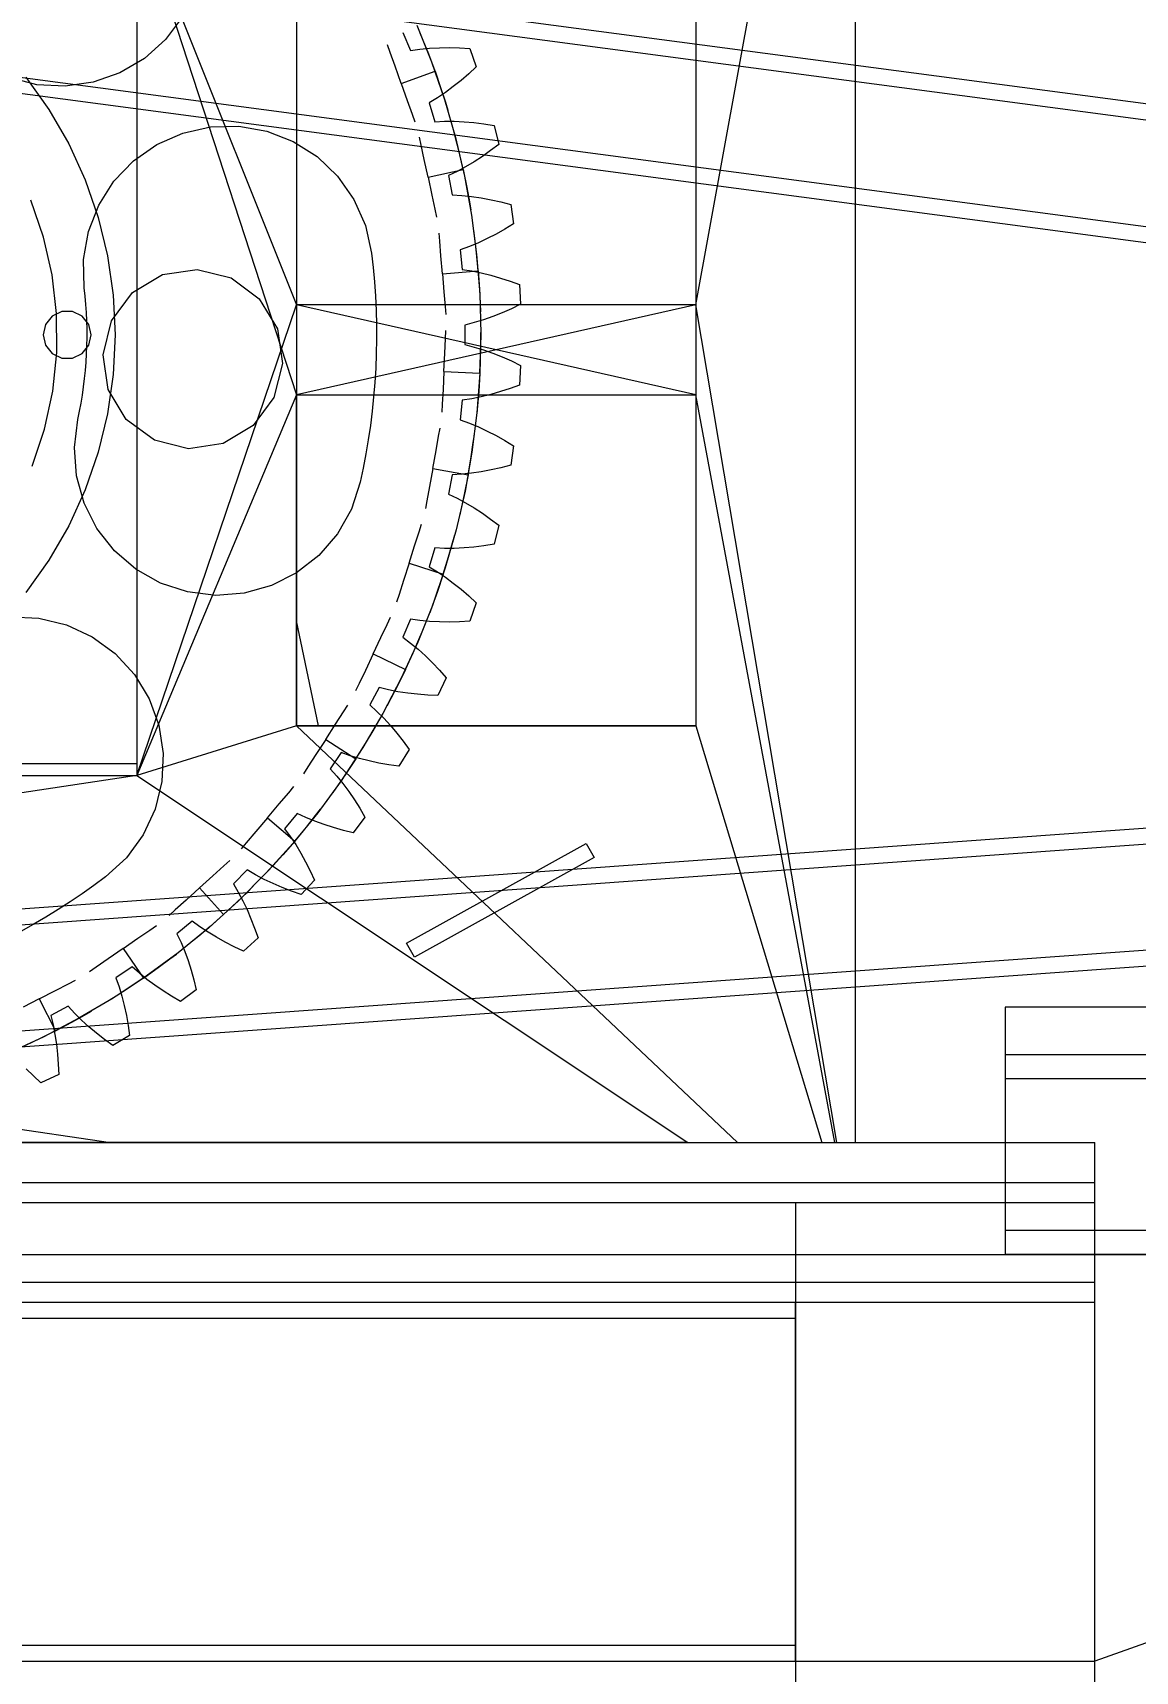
# Model space of a CAD drawing. Header units: millimetres. Extents: x -191664 to 191490, y -197311 to 10263.
# Drawn here: x 1743 to 2295, y -104145 to -103324 of the extents above; entities that cross this region are included whole.
import ezdxf

# ---------------------------------------------------------------- set-up
doc = ezdxf.new("R2010")
doc.units = ezdxf.units.MM
doc.layers.add('DET_briquetadora_lateral', color=7, linetype='Continuous', lineweight=0)
doc.layers.add('R15_COTAS_TRANSPORTE_P', color=1, linetype='Continuous', lineweight=0)
doc.dimstyles.new('PLANTA_20', dxfattribs={"dimtxt": 50, "dimasz": 30, "dimexe": 30, "dimexo": 16, "dimgap": 20, "dimtad": 1, "dimtih": 1, "dimtoh": 1, "dimdec": 1, "dimzin": 0, "dimdsep": 46, "dimcen": 0.09, "dimadec": 0, "dimazin": 0, "dimtfac": 1, "dimtdec": 4, "dimtofl": 0, "dimtmove": 0, "dimatfit": 3, "dimfxl": 1, "dimtolj": 1, "dimtzin": 0, "dimarcsym": 0})

# ---------------------------------------------------------------- blocks, each defined once
blk = doc.blocks.new('*D133')
at = {"layer": 'Defpoints', "color": 0, "transparency": 16777216}
for p in [(439.69, -194147.98), (217.89, -194406.09), (-500, -194490), (-500, -194490), (500, -194490)]:
    blk.add_point(p, dxfattribs=at)
at = {"layer": 'R15_COTAS_TRANSPORTE_P', "color": 0, "lineweight": -2, "transparency": 16777216}
blk.add_arc((-500, -194490), 722.77, 2.37834, 17.62166, dxfattribs=at)
at = {"layer": 'R15_COTAS_TRANSPORTE_P', "color": 0, "transparency": 16777216}
for points in [[(184.12, -194272.81), (193.59, -194269.58), (179.18, -194242.8)], [(227.15, -194459.9), (217.15, -194460.11), (222.77, -194490)]]:
    blk.add_solid(points, dxfattribs=at)

msp = doc.modelspace()

# ---------------------------------------------------------------- linework, layer by layer
at = {"layer": 'DET_briquetadora_lateral', "color": 9, "true_color": 0xb9c3c2}
for p, q in [((2075, -103460), (2155, -103020)), ((2155, -103880), (2155, -103020)), ((2570, -103395.05), (823.69, -103163.22)), ((2568.95, -103402.98), (822.64, -103171.15)), ((1795, -103260), (1795, -103690)), ((1795, -103260), (1875, -103460)), ((1795, -103260), (1795, -103696)), ((1795, -103260), (1875, -103505)), ((1875, -103260), (1875, -103460)), ((2075, -103260), (2075, -103460)), ((1817.85, -103315.61), (1809.31, -103326.97)), ((1935.22, -103319.74), (1942.62, -103338.19)), ((1809.31, -103326.97), (1798.72, -103336.45)), ((1928.2, -103323.37), (1931.97, -103332.47)), ((1938.47, -103327.51), (1936.92, -103323.76)), ((1941.15, -103334.31), (1938.47, -103327.51)), ((1798.72, -103336.45), (1786.48, -103343.68)), ((1921.84, -103333.46), (1920.48, -103329.64)), ((1924.3, -103340.34), (1921.84, -103333.46)), ((1931.97, -103332.47), (1936.75, -103331.79)), ((1936.75, -103331.79), (1941.61, -103331.33)), ((1944.32, -103342.85), (1941.15, -103334.31)), ((1941.61, -103331.33), (1946.54, -103331.08)), ((1946.54, -103331.08), (1951.54, -103331.02)), ((1951.54, -103331.02), (1956.59, -103331.13)), ((1956.59, -103331.13), (1961.7, -103331.4)), ((1961.7, -103331.4), (1965.02, -103340.69)), ((1786.48, -103343.68), (1773.07, -103348.38)), ((1927.37, -103348.92), (1924.3, -103340.34)), ((1927.37, -103348.92), (1944.32, -103342.85)), ((1942.62, -103338.19), (1949.07, -103356.98)), ((1944.32, -103342.85), (1947.29, -103351.47)), ((1961.25, -103344.14), (1957.41, -103347.43)), ((1965.02, -103340.69), (1961.25, -103344.14)), ((1744.81, -103349.59), (1731.04, -103346.05)), ((1739.29, -103345.8), (1750.82, -103362.01)), ((1759, -103350.38), (1744.81, -103349.59)), ((1773.07, -103348.38), (1759, -103350.38)), ((1927.37, -103348.92), (1930.44, -103357.5)), ((1947.29, -103351.47), (1949.53, -103358.43)), ((1953.5, -103350.55), (1949.53, -103353.48)), ((1957.41, -103347.43), (1953.5, -103350.55)), ((1930.44, -103357.5), (1932.9, -103364.38)), ((1945.49, -103356.22), (1941.36, -103358.72)), ((1941.36, -103358.72), (1944.22, -103368.14)), ((1949.53, -103353.48), (1945.49, -103356.22)), ((1949.07, -103356.98), (1954.57, -103376.08)), ((1949.53, -103358.43), (1950.71, -103362.31)), ((1750.82, -103362.01), (1760.77, -103379.23)), ((1932.9, -103364.38), (1934.27, -103368.2)), ((1944.22, -103368.14), (1949.04, -103367.93)), ((1949.04, -103367.93), (1953.92, -103367.96)), ((1953.92, -103367.96), (1958.86, -103368.19)), ((1958.86, -103368.19), (1963.84, -103368.62)), ((1963.84, -103368.62), (1968.86, -103369.22)), ((1968.86, -103369.22), (1973.91, -103369.99)), ((1804.93, -103379.59), (1817.93, -103373.85)), ((1817.93, -103373.85), (1831.8, -103370.76)), ((1831.8, -103370.76), (1846.01, -103370.44)), ((1846.01, -103370.44), (1860.01, -103372.9)), ((1860.01, -103372.9), (1873.26, -103378.03)), ((1937.35, -103379.94), (1936.49, -103375.98)), ((1954.61, -103376.22), (1953.56, -103372.29)), ((1954.57, -103376.08), (1959.1, -103395.43)), ((1956.38, -103383.31), (1954.61, -103376.22)), ((1973.91, -103369.99), (1976.31, -103379.56)), ((1760.77, -103379.23), (1769.03, -103397.32)), ((1793.29, -103387.75), (1804.93, -103379.59)), ((1873.26, -103378.03), (1885.25, -103385.66)), ((1885.25, -103385.66), (1895.53, -103395.48)), ((1938.89, -103387.09), (1937.35, -103379.94)), ((1958.41, -103392.19), (1956.38, -103383.31)), ((1968.07, -103385.52), (1963.88, -103388.25)), ((1972.21, -103382.63), (1968.07, -103385.52)), ((1976.31, -103379.56), (1972.21, -103382.63)), ((1783.47, -103398.03), (1793.29, -103387.75)), ((1940.82, -103395.99), (1938.89, -103387.09)), ((1940.82, -103395.99), (1958.41, -103392.19)), ((1955.35, -103393.1), (1951, -103395.19)), ((1959.64, -103390.78), (1955.35, -103393.1)), ((1958.41, -103392.19), (1960.23, -103401.12)), ((1963.88, -103388.25), (1959.64, -103390.78)), ((1769.03, -103397.32), (1775.53, -103416.12)), ((1775.85, -103410.02), (1783.47, -103398.03)), ((1895.53, -103395.48), (1903.69, -103407.11)), ((1940.82, -103395.99), (1942.74, -103404.9)), ((1951, -103395.19), (1952.92, -103404.85)), ((1959.1, -103395.43), (1962.63, -103414.99)), ((1960.23, -103401.12), (1961.54, -103408.31)), ((1748.19, -103425.96), (1741.88, -103407.53)), ((1770.71, -103423.27), (1775.85, -103410.02)), ((1903.69, -103407.11), (1909.43, -103420.12)), ((1942.74, -103404.9), (1944.28, -103412.04)), ((1952.92, -103404.85), (1957.73, -103405.11)), ((1957.73, -103405.11), (1962.59, -103405.62)), ((1961.54, -103408.31), (1962.21, -103412.32)), ((1962.59, -103405.62), (1967.48, -103406.33)), ((1967.48, -103406.33), (1972.39, -103407.24)), ((1972.39, -103407.24), (1977.33, -103408.34)), ((1977.33, -103408.34), (1982.28, -103409.6)), ((1982.28, -103409.6), (1983.73, -103419.36)), ((1775.53, -103416.12), (1780.22, -103435.45)), ((1944.28, -103412.04), (1945.14, -103416)), ((1962.63, -103414.99), (1965.17, -103434.7)), ((1752.48, -103444.98), (1748.19, -103425.96)), ((1768.25, -103437.27), (1770.71, -103423.27)), ((1909.43, -103420.12), (1912.52, -103433.99)), ((1946.66, -103428.05), (1946.33, -103424.01)), ((1964.25, -103426.61), (1963.73, -103422.58)), ((1965.09, -103433.87), (1964.25, -103426.61)), ((1970.51, -103426.78), (1966.04, -103428.88)), ((1974.95, -103424.48), (1970.51, -103426.78)), ((1979.35, -103422), (1974.95, -103424.48)), ((1983.73, -103419.36), (1979.35, -103422)), ((1912.52, -103433.99), (1913.31, -103441.17)), ((1947.25, -103435.33), (1946.66, -103428.05)), ((1961.54, -103430.78), (1957.01, -103432.43)), ((1957.01, -103432.43), (1957.98, -103442.23)), ((1966.04, -103428.88), (1961.54, -103430.78)), ((1965.94, -103442.94), (1965.09, -103433.87)), ((1965.17, -103434.7), (1966.71, -103454.51)), ((1768.58, -103451.48), (1768.25, -103437.27)), ((1780.22, -103435.45), (1783.05, -103455.13)), ((1807.79, -103444.81), (1825.16, -103442.24)), ((1825.16, -103442.24), (1842.19, -103446.5)), ((1913.31, -103441.17), (1913.96, -103448.37)), ((1948, -103444.42), (1947.25, -103435.33)), ((1948, -103444.42), (1965.94, -103442.94)), ((1957.98, -103442.23), (1962.74, -103442.96)), ((1962.74, -103442.96), (1967.52, -103443.94)), ((1965.94, -103442.94), (1966.58, -103452.04)), ((1754.68, -103464.34), (1752.48, -103444.98)), ((1769.03, -103455.6), (1768.58, -103451.48)), ((1792.73, -103453.84), (1807.79, -103444.81)), ((1842.19, -103446.5), (1856.29, -103456.96)), ((1913.96, -103448.37), (1914.44, -103455.58)), ((1948, -103444.42), (1948.74, -103453.5)), ((1967.52, -103443.94), (1972.32, -103445.13)), ((1972.32, -103445.13), (1977.12, -103446.52)), ((1977.12, -103446.52), (1981.92, -103448.09)), ((1981.92, -103448.09), (1986.73, -103449.84)), ((1986.73, -103449.84), (1987.22, -103459.69)), ((1769.4, -103459.73), (1769.03, -103455.6)), ((1769.68, -103463.86), (1769.4, -103459.73)), ((1782.27, -103467.94), (1792.73, -103453.84)), ((1783.05, -103455.13), (1784, -103475)), ((1856.29, -103456.96), (1865.32, -103472.02)), ((1914.44, -103455.58), (1914.78, -103462.79)), ((1948.74, -103453.5), (1949.34, -103460.78)), ((1966.58, -103452.04), (1966.94, -103459.34)), ((1966.71, -103454.51), (1967.25, -103474.38)), ((1966.94, -103459.34), (1967.08, -103463.39)), ((1987.22, -103459.69), (1982.6, -103461.89)), ((1752.52, -103465.62), (1749.19, -103469.79)), ((1757.33, -103463.3), (1752.52, -103465.62)), ((1754.78, -103483.83), (1754.68, -103464.34)), ((1762.67, -103463.3), (1757.33, -103463.3)), ((1767.48, -103465.62), (1762.67, -103463.3)), ((1770.81, -103469.79), (1767.48, -103465.62)), ((1769.87, -103468), (1769.68, -103463.86)), ((1769.98, -103472.14), (1769.87, -103468)), ((1778.01, -103484.97), (1782.27, -103467.94)), ((1795, -103696), (1875, -103460)), ((1875, -103460), (1875, -103505)), ((2075, -103505), (1875, -103460)), ((2075, -103460), (1875, -103460)), ((2075, -103460), (1875, -103505)), ((1914.78, -103462.79), (1914.96, -103470.01)), ((1949.34, -103460.78), (1949.67, -103464.82)), ((1968.68, -103467.44), (1964.01, -103468.88)), ((1973.33, -103465.78), (1968.68, -103467.44)), ((1977.97, -103463.93), (1973.33, -103465.78)), ((1982.6, -103461.89), (1977.97, -103463.93)), ((2075, -103460), (2075, -103505)), ((2145.59, -103880), (2075, -103460)), ((1749.19, -103469.79), (1748, -103475)), ((1748, -103475), (1749.19, -103480.21)), ((1769.92, -103480.43), (1770, -103476.28)), ((1770, -103476.28), (1769.98, -103472.14)), ((1772, -103475), (1770.81, -103469.79)), ((1770.81, -103480.21), (1772, -103475)), ((1784, -103475), (1783.05, -103494.87)), ((1865.32, -103472.02), (1867.9, -103489.39)), ((1914.96, -103470.01), (1914.99, -103477.24)), ((1949.6, -103476.96), (1949.8, -103472.91)), ((1964.01, -103468.88), (1959.34, -103470.08)), ((1959.34, -103470.08), (1959.34, -103479.92)), ((1967.25, -103474.38), (1966.78, -103494.25)), ((1967.24, -103477.83), (1967.25, -103473.77)), ((1749.19, -103480.21), (1752.52, -103484.38)), ((1752.52, -103484.38), (1757.33, -103486.7)), ((1752.77, -103503.22), (1754.78, -103483.83)), ((1762.67, -103486.7), (1767.48, -103484.38)), ((1767.48, -103484.38), (1770.81, -103480.21)), ((1769.52, -103488.7), (1769.77, -103484.57)), ((1769.77, -103484.57), (1769.92, -103480.43)), ((1914.87, -103484.46), (1914.59, -103491.68)), ((1914.99, -103477.24), (1914.87, -103484.46)), ((1948.8, -103493.36), (1949.25, -103484.26)), ((1949.25, -103484.26), (1949.6, -103476.96)), ((1959.34, -103479.92), (1964.01, -103481.12)), ((1964.01, -103481.12), (1968.68, -103482.56)), ((1967.12, -103485.14), (1967.24, -103477.83)), ((1968.68, -103482.56), (1973.33, -103484.22)), ((1973.33, -103484.22), (1977.97, -103486.07)), ((1757.33, -103486.7), (1762.67, -103486.7)), ((1769.18, -103492.83), (1769.52, -103488.7)), ((1780.58, -103502.34), (1778.01, -103484.97)), ((1867.9, -103489.39), (1863.63, -103506.42)), ((1914.59, -103491.68), (1914.16, -103498.9)), ((1966.78, -103494.25), (1967.12, -103485.14)), ((1977.97, -103486.07), (1982.6, -103488.11)), ((1982.6, -103488.11), (1987.22, -103490.31)), ((1987.22, -103490.31), (1986.73, -103500.16)), ((1768.25, -103501.07), (1768.76, -103496.96)), ((1768.76, -103496.96), (1769.18, -103492.83)), ((1783.05, -103494.87), (1780.22, -103514.55)), ((1914.16, -103498.9), (1913.57, -103506.1)), ((1948.8, -103493.36), (1948.35, -103502.46)), ((1948.8, -103493.36), (1966.78, -103494.25)), ((1966.78, -103494.25), (1965.3, -103514.07)), ((1966.78, -103494.25), (1966.22, -103503.34)), ((1986.73, -103500.16), (1981.92, -103501.91)), ((1748.68, -103522.27), (1752.77, -103503.22)), ((1766.97, -103509.26), (1767.65, -103505.17)), ((1767.65, -103505.17), (1768.25, -103501.07)), ((1789.61, -103517.4), (1780.58, -103502.34)), ((1875, -103505), (1795, -103696)), ((1863.63, -103506.42), (1853.17, -103520.52)), ((1875, -103505), (1875, -103618.33)), ((1875, -103671), (1875, -103505)), ((1875, -103505), (2075, -103505)), ((1913.57, -103506.1), (1912.84, -103513.28)), ((1948.35, -103502.46), (1947.99, -103509.76)), ((1957.98, -103507.77), (1957.01, -103517.57)), ((1962.74, -103507.04), (1957.98, -103507.77)), ((1967.52, -103506.06), (1962.74, -103507.04)), ((1966.22, -103503.34), (1965.63, -103510.63)), ((1972.32, -103504.87), (1967.52, -103506.06)), ((1977.12, -103503.48), (1972.32, -103504.87)), ((1981.92, -103501.91), (1977.12, -103503.48)), ((2075, -103505), (2075, -103671)), ((2144.61, -103880), (2075, -103505)), ((1763.62, -103531.49), (1765.34, -103517.38)), ((1765.34, -103517.38), (1766.2, -103513.33)), ((1766.2, -103513.33), (1766.97, -103509.26)), ((1780.22, -103514.55), (1775.53, -103533.88)), ((1803.71, -103527.86), (1789.61, -103517.4)), ((1912.84, -103513.28), (1911.95, -103520.45)), ((1947.99, -103509.76), (1947.79, -103513.81)), ((1965.3, -103514.07), (1962.82, -103533.78)), ((1965.63, -103510.63), (1965.24, -103514.67)), ((1742.55, -103540.77), (1748.68, -103522.27)), ((1853.17, -103520.52), (1838.11, -103529.55)), ((1911.95, -103520.45), (1910.91, -103527.6)), ((1946.14, -103525.84), (1946.87, -103521.85)), ((1957.01, -103517.57), (1961.54, -103519.22)), ((1961.54, -103519.22), (1966.04, -103521.12)), ((1963.51, -103529), (1964.05, -103524.98)), ((1966.04, -103521.12), (1970.51, -103523.22)), ((1970.51, -103523.22), (1974.95, -103525.52)), ((1974.95, -103525.52), (1979.35, -103528)), ((1764.7, -103545.66), (1763.62, -103531.49)), ((1820.74, -103532.13), (1803.71, -103527.86)), ((1838.11, -103529.55), (1820.74, -103532.13)), ((1910.91, -103527.6), (1909.71, -103534.73)), ((1943.2, -103542), (1944.84, -103533.03)), ((1944.84, -103533.03), (1946.14, -103525.84)), ((1962.82, -103533.78), (1959.35, -103553.35)), ((1962.44, -103536.24), (1963.51, -103529)), ((1979.35, -103528), (1983.73, -103530.64)), ((1983.73, -103530.64), (1982.28, -103540.4)), ((1775.53, -103533.88), (1769.03, -103552.68)), ((1908.37, -103541.83), (1906.87, -103548.9)), ((1909.71, -103534.73), (1908.37, -103541.83)), ((1943.2, -103542), (1941.57, -103550.96)), ((1943.2, -103542), (1960.91, -103545.22)), ((1960.91, -103545.22), (1962.44, -103536.24)), ((1977.33, -103541.66), (1972.39, -103542.76)), ((1982.28, -103540.4), (1977.33, -103541.66)), ((1768.51, -103559.35), (1764.7, -103545.66)), ((1906.87, -103548.9), (1902.44, -103562.4)), ((1952.92, -103545.15), (1951, -103554.81)), ((1957.73, -103544.89), (1952.92, -103545.15)), ((1962.59, -103544.38), (1957.73, -103544.89)), ((1960.91, -103545.22), (1959.18, -103554.17)), ((1967.48, -103543.67), (1962.59, -103544.38)), ((1972.39, -103542.76), (1967.48, -103543.67)), ((1769.03, -103552.68), (1760.77, -103570.77)), ((1940.27, -103558.15), (1939.54, -103562.14)), ((1941.57, -103550.96), (1940.27, -103558.15)), ((1951, -103554.81), (1955.35, -103556.9)), ((1959.35, -103553.35), (1954.88, -103572.72)), ((1955.35, -103556.9), (1959.64, -103559.22)), ((1959.18, -103554.17), (1957.64, -103561.31)), ((1774.92, -103572.04), (1768.51, -103559.35)), ((1902.44, -103562.4), (1895.46, -103574.78)), ((1957.64, -103561.31), (1956.72, -103565.27)), ((1959.64, -103559.22), (1963.88, -103561.75)), ((1963.88, -103561.75), (1968.07, -103564.48)), ((1968.07, -103564.48), (1972.21, -103567.37)), ((1760.77, -103570.77), (1750.82, -103587.99)), ((1783.69, -103583.22), (1774.92, -103572.04)), ((1895.46, -103574.78), (1886.19, -103585.56)), ((1934.1, -103580.81), (1936.33, -103573.85)), ((1936.33, -103573.85), (1937.57, -103569.99)), ((1954.88, -103572.72), (1949.45, -103591.83)), ((1972.21, -103567.37), (1976.31, -103570.44)), ((1976.31, -103570.44), (1973.91, -103580.01)), ((1931.31, -103589.48), (1934.1, -103580.81)), ((1944.22, -103581.86), (1941.36, -103591.28)), ((1949.04, -103582.07), (1944.22, -103581.86)), ((1953.92, -103582.04), (1949.04, -103582.07)), ((1951.13, -103586.28), (1953.14, -103579.25)), ((1953.14, -103579.25), (1954.2, -103575.34)), ((1958.86, -103581.81), (1953.92, -103582.04)), ((1963.84, -103581.38), (1958.86, -103581.81)), ((1968.86, -103580.78), (1963.84, -103581.38)), ((1973.91, -103580.01), (1968.86, -103580.78)), ((1750.82, -103587.99), (1739.29, -103604.2)), ((1794.47, -103592.49), (1783.69, -103583.22)), ((1886.19, -103585.56), (1875, -103594.32)), ((1931.31, -103589.48), (1928.52, -103598.16)), ((1931.31, -103589.48), (1948.45, -103594.99)), ((1941.36, -103591.28), (1945.49, -103593.78)), ((1948.45, -103594.99), (1951.13, -103586.28)), ((1806.85, -103599.47), (1794.47, -103592.49)), ((1820.35, -103603.91), (1806.85, -103599.47)), ((1875, -103594.32), (1862.32, -103600.73)), ((1928.52, -103598.16), (1926.29, -103605.12)), ((1949.45, -103591.83), (1943.05, -103610.65)), ((1945.49, -103593.78), (1949.53, -103596.52)), ((1948.45, -103594.99), (1945.56, -103603.63)), ((1949.53, -103596.52), (1953.5, -103599.45)), ((1953.5, -103599.45), (1957.41, -103602.57)), ((1834.46, -103605.62), (1820.35, -103603.91)), ((1848.63, -103604.55), (1834.46, -103605.62)), ((1862.32, -103600.73), (1848.63, -103604.55)), ((1926.29, -103605.12), (1925.05, -103608.98)), ((1945.56, -103603.63), (1943.1, -103610.52)), ((1957.41, -103602.57), (1961.25, -103605.86)), ((1961.25, -103605.86), (1965.02, -103609.31)), ((1943.05, -103610.65), (1935.71, -103629.12)), ((1943.1, -103610.52), (1941.67, -103614.32)), ((1965.02, -103609.31), (1961.7, -103618.6)), ((1731.7, -103616.45), (1745.9, -103617.06)), ((1745.9, -103617.06), (1759.7, -103620.42)), ((1759.7, -103620.42), (1772.59, -103626.42)), ((1875, -103618.33), (1875, -103671)), ((1886.02, -103671), (1875, -103618.33)), ((1917.21, -103626.78), (1920.34, -103620.17)), ((1920.34, -103620.17), (1922.07, -103616.5)), ((1931.97, -103617.53), (1928.2, -103626.63)), ((1936.75, -103618.21), (1931.97, -103617.53)), ((1936.3, -103627.72), (1937.86, -103623.97)), ((1941.61, -103618.67), (1936.75, -103618.21)), ((1946.54, -103618.92), (1941.61, -103618.67)), ((1951.54, -103618.98), (1946.54, -103618.92)), ((1956.59, -103618.87), (1951.54, -103618.98)), ((1961.7, -103618.6), (1956.59, -103618.87)), ((1772.59, -103626.42), (1784.06, -103634.81)), ((1913.32, -103635.01), (1917.21, -103626.78)), ((1935.71, -103629.12), (1927.44, -103647.19)), ((1928.2, -103626.63), (1932.06, -103629.53)), ((1932.06, -103629.53), (1935.82, -103632.64)), ((1933.39, -103634.43), (1936.3, -103627.72)), ((1784.06, -103634.81), (1793.67, -103645.28)), ((1913.32, -103635.01), (1909.42, -103643.25)), ((1913.32, -103635.01), (1929.59, -103642.71)), ((1929.59, -103642.71), (1933.39, -103634.43)), ((1935.82, -103632.64), (1939.48, -103635.95)), ((1939.48, -103635.95), (1943.06, -103639.44)), ((1943.06, -103639.44), (1946.56, -103643.09)), ((1793.67, -103645.28), (1801.06, -103657.42)), ((1909.42, -103643.25), (1906.3, -103649.85)), ((1927.44, -103647.19), (1918.26, -103664.82)), ((1929.59, -103642.71), (1925.6, -103650.9)), ((1949.98, -103646.9), (1945.76, -103655.81)), ((1946.56, -103643.09), (1949.98, -103646.9)), ((1906.3, -103649.85), (1904.56, -103653.52)), ((1916.28, -103651.84), (1911.64, -103660.52)), ((1920.97, -103652.98), (1916.28, -103651.84)), ((1925.76, -103653.91), (1920.97, -103652.98)), ((1925.6, -103650.9), (1922.26, -103657.4)), ((1930.64, -103654.64), (1925.76, -103653.91)), ((1935.61, -103655.2), (1930.64, -103654.64)), ((1940.65, -103655.58), (1935.61, -103655.2)), ((1945.76, -103655.81), (1940.65, -103655.58)), ((1801.06, -103657.42), (1805.93, -103670.77)), ((1894.48, -103670.15), (1898.43, -103664)), ((1898.43, -103664), (1900.63, -103660.6)), ((1918.26, -103664.82), (1908.21, -103681.96)), ((1911.64, -103660.52), (1915.19, -103663.78)), ((1915.19, -103663.78), (1918.63, -103667.25)), ((1922.26, -103657.4), (1920.35, -103660.99)), ((1875, -103671), (1795, -103696)), ((1805.93, -103670.77), (1808.1, -103684.82)), ((1886.02, -103671), (1875, -103671)), ((1875, -103671), (2075, -103671)), ((1875, -103671), (2095.83, -103880)), ((2075, -103671), (1886.02, -103671)), ((1889.54, -103677.8), (1894.48, -103670.15)), ((1913.27, -103673.57), (1915.31, -103670.06)), ((1918.63, -103667.25), (1921.95, -103670.9)), ((1921.95, -103670.9), (1925.17, -103674.72)), ((2075, -103671), (2138.09, -103880)), ((1889.54, -103677.8), (1884.6, -103685.46)), ((1889.54, -103677.8), (1904.67, -103687.56)), ((1904.67, -103687.56), (1909.51, -103679.84)), ((1909.51, -103679.84), (1913.27, -103673.57)), ((1925.17, -103674.72), (1928.29, -103678.7)), ((1928.29, -103678.7), (1931.32, -103682.82)), ((1808.1, -103684.82), (1807.5, -103699.02)), ((1884.6, -103685.46), (1880.64, -103691.6)), ((1897.31, -103684.44), (1891.83, -103692.62)), ((1908.21, -103681.96), (1897.3, -103698.57)), ((1901.86, -103686.03), (1897.31, -103684.44)), ((1904.67, -103687.56), (1899.64, -103695.16)), ((1906.53, -103687.43), (1901.86, -103686.03)), ((1911.32, -103688.63), (1906.53, -103687.43)), ((1916.21, -103689.67), (1911.32, -103688.63)), ((1921.19, -103690.55), (1916.21, -103689.67)), ((1931.32, -103682.82), (1926.25, -103691.28)), ((555, -103696), (1795, -103696)), ((555, -103696), (1781.67, -103880)), ((1795, -103696), (568.33, -103880)), ((1795, -103690), (1355, -103690)), ((1795, -103696), (2071, -103880)), ((1880.64, -103691.6), (1878.44, -103695.01)), ((1891.83, -103692.62), (1895.05, -103696.22)), ((1895.05, -103696.22), (1898.13, -103700.01)), ((1899.64, -103695.16), (1895.48, -103701.17)), ((1926.25, -103691.28), (1921.19, -103690.55)), ((1807.5, -103699.02), (1804.13, -103712.83)), ((1866.27, -103710.18), (1871, -103704.6)), ((1871, -103704.6), (1873.62, -103701.51)), ((1897.3, -103698.57), (1885.56, -103714.61)), ((1895.48, -103701.17), (1893.12, -103704.47)), ((1898.13, -103700.01), (1901.08, -103703.97)), ((1901.08, -103703.97), (1903.91, -103708.09)), ((1804.13, -103712.83), (1798.14, -103725.71)), ((1860.38, -103717.12), (1866.27, -103710.18)), ((1884.46, -103716.03), (1886.94, -103712.81)), ((1903.91, -103708.09), (1906.63, -103712.35)), ((1906.63, -103712.35), (1909.24, -103716.75)), ((1860.38, -103717.12), (1854.48, -103724.07)), ((1860.38, -103717.12), (1874.1, -103728.77)), ((1875.23, -103715.02), (1868.98, -103722.63)), ((1868.98, -103722.63), (1871.83, -103726.52)), ((1885.56, -103714.61), (1873.03, -103730.03)), ((1874.1, -103728.77), (1879.92, -103721.75)), ((1879.6, -103717.06), (1875.23, -103715.02)), ((1884.12, -103718.9), (1879.6, -103717.06)), ((1879.92, -103721.75), (1884.46, -103716.03)), ((1888.76, -103720.57), (1884.12, -103718.9)), ((1893.53, -103722.08), (1888.76, -103720.57)), ((1898.4, -103723.45), (1893.53, -103722.08)), ((1909.24, -103716.75), (1903.36, -103724.67)), ((1798.14, -103725.71), (1789.74, -103737.18)), ((1849.75, -103729.64), (1847.13, -103732.73)), ((1854.48, -103724.07), (1849.75, -103729.64)), ((1873.03, -103730.03), (1859.73, -103744.8)), ((1874.1, -103728.77), (1868.13, -103735.65)), ((1871.83, -103726.52), (1874.52, -103730.59)), ((1874.52, -103730.59), (1877.06, -103734.83)), ((1903.36, -103724.67), (1898.4, -103723.45)), ((1930, -103780), (2020, -103730)), ((2020, -103730), (2024, -103737)), ((1789.74, -103737.18), (1779.27, -103746.79)), ((1838.5, -103741.27), (1841.5, -103738.55)), ((1868.13, -103735.65), (1863.22, -103741.07)), ((1877.06, -103734.83), (1879.48, -103739.2)), ((1879.48, -103739.2), (1881.77, -103743.71)), ((2024, -103737), (1934, -103787)), ((1779.27, -103746.79), (1773.45, -103751.07)), ((1826.33, -103752.3), (1833.08, -103746.18)), ((1833.08, -103746.18), (1838.5, -103741.27)), ((1850.25, -103743.29), (1843.29, -103750.25)), ((1859.73, -103744.8), (1845.7, -103758.87)), ((1854.4, -103745.75), (1850.25, -103743.29)), ((1858.72, -103748.02), (1854.4, -103745.75)), ((1863.22, -103741.07), (1860.45, -103744.03)), ((1881.77, -103743.71), (1883.93, -103748.34)), ((1767.54, -103755.23), (1761.54, -103759.26)), ((1773.45, -103751.07), (1767.54, -103755.23)), ((1826.33, -103752.3), (1819.58, -103758.42)), ((1826.33, -103752.3), (1838.42, -103765.64)), ((1843.29, -103750.25), (1845.75, -103754.4)), ((1845.1, -103759.44), (1850.35, -103754.36)), ((1845.75, -103754.4), (1848.02, -103758.72)), ((1850.35, -103754.36), (1853.23, -103751.49)), ((1863.18, -103750.14), (1858.72, -103748.02)), ((1867.77, -103752.12), (1863.18, -103750.14)), ((1872.49, -103753.95), (1867.77, -103752.12)), ((1877.31, -103755.65), (1872.49, -103753.95)), ((1883.93, -103748.34), (1877.31, -103755.65)), ((1755.46, -103763.15), (1749.3, -103766.92)), ((1761.54, -103759.26), (1755.46, -103763.15)), ((1814.17, -103763.33), (1811.16, -103766.05)), ((1819.58, -103758.42), (1814.17, -103763.33)), ((1845.7, -103758.87), (1830.97, -103772.22)), ((1838.42, -103765.64), (1845.1, -103759.44)), ((1848.02, -103758.72), (1850.14, -103763.18)), ((1850.14, -103763.18), (1852.12, -103767.77)), ((800.92, -103891.07), (2558.03, -103764.93)), ((1743.06, -103770.56), (1736.74, -103774.07)), ((1749.3, -103766.92), (1743.06, -103770.56)), ((1801.49, -103773.39), (1804.82, -103771.08)), ((1822.63, -103768.98), (1815.02, -103775.23)), ((1826.52, -103771.83), (1822.63, -103768.98)), ((1831.6, -103771.68), (1826.02, -103776.41)), ((1830.59, -103774.52), (1826.52, -103771.83)), ((1838.42, -103765.64), (1831.6, -103771.68)), ((1852.12, -103767.77), (1853.95, -103772.49)), ((801.49, -103899.05), (2558.6, -103772.91)), ((1787.99, -103782.73), (1795.48, -103777.55)), ((1795.48, -103777.55), (1801.49, -103773.39)), ((1815.02, -103775.23), (1817.06, -103779.6)), ((1830.97, -103772.22), (1815.59, -103784.8)), ((1817.06, -103779.6), (1818.9, -103784.12)), ((1826.02, -103776.41), (1822.89, -103778.99)), ((1834.83, -103777.06), (1830.59, -103774.52)), ((1839.2, -103779.48), (1834.83, -103777.06)), ((1843.71, -103781.77), (1839.2, -103779.48)), ((1855.65, -103777.31), (1848.34, -103783.93)), ((1853.95, -103772.49), (1855.65, -103777.31)), ((1934, -103787), (1930, -103780)), ((1780.49, -103787.92), (1774.49, -103792.08)), ((1787.99, -103782.73), (1780.49, -103787.92)), ((1787.99, -103782.73), (1798.23, -103797.53)), ((1815.59, -103784.8), (1799.59, -103796.59)), ((1805.66, -103792.26), (1811.53, -103787.91)), ((1811.53, -103787.91), (1814.76, -103785.44)), ((1818.9, -103784.12), (1820.57, -103788.76)), ((1848.34, -103783.93), (1843.71, -103781.77)), ((1774.49, -103792.08), (1771.15, -103794.39)), ((1799.59, -103796.59), (1783.01, -103807.55)), ((1792.62, -103791.83), (1784.44, -103797.31)), ((1796.22, -103795.05), (1792.62, -103791.83)), ((1800.01, -103798.13), (1796.22, -103795.05)), ((1798.23, -103797.53), (1805.66, -103792.26)), ((1820.57, -103788.76), (1822.08, -103793.53)), ((1822.08, -103793.53), (1823.45, -103798.4)), ((1746, -103807.9), (1754.1, -103803.74)), ((1754.1, -103803.74), (1760.6, -103800.4)), ((1760.6, -103800.4), (1764.21, -103798.55)), ((1784.44, -103797.31), (1786.03, -103801.86)), ((1790.68, -103802.63), (1784.53, -103806.6)), ((1786.03, -103801.86), (1787.43, -103806.53)), ((1798.23, -103797.53), (1790.68, -103802.63)), ((1803.97, -103801.08), (1800.01, -103798.13)), ((1808.09, -103803.91), (1803.97, -103801.08)), ((1812.35, -103806.63), (1808.09, -103803.91)), ((1824.67, -103803.36), (1816.75, -103809.24)), ((1823.45, -103798.4), (1824.67, -103803.36)), ((1746, -103807.9), (1737.89, -103812.06)), ((1746, -103807.9), (1754.22, -103823.91)), ((1760.52, -103811.64), (1751.84, -103816.28)), ((1763.78, -103815.19), (1760.52, -103811.64)), ((1783.01, -103807.55), (1765.9, -103817.66)), ((1784.53, -103806.6), (1781.09, -103808.75)), ((1787.43, -103806.53), (1788.63, -103811.32)), ((1788.63, -103811.32), (1789.67, -103816.21)), ((1816.75, -103809.24), (1812.35, -103806.63)), ((1765.9, -103817.66), (1748.3, -103826.89)), ((1751.84, -103816.28), (1752.98, -103820.97)), ((1752.98, -103820.97), (1753.91, -103825.76)), ((1754.22, -103823.91), (1762.28, -103819.66)), ((1762.28, -103819.66), (1768.67, -103816.11)), ((1767.25, -103818.63), (1763.78, -103815.19)), ((1770.9, -103821.95), (1767.25, -103818.63)), ((1768.67, -103816.11), (1772.19, -103814.08)), ((1789.67, -103816.21), (1790.55, -103821.19)), ((1790.55, -103821.19), (1791.28, -103826.25)), ((1748.3, -103826.89), (1730.26, -103835.22)), ((1746.07, -103827.98), (1739.46, -103831.11)), ((1754.22, -103823.91), (1746.07, -103827.98)), ((1753.91, -103825.76), (1754.64, -103830.64)), ((1774.72, -103825.17), (1770.9, -103821.95)), ((1778.7, -103828.29), (1774.72, -103825.17)), ((1782.82, -103831.32), (1778.7, -103828.29)), ((1791.28, -103826.25), (1782.82, -103831.32)), ((1754.64, -103830.64), (1755.2, -103835.61)), ((1755.2, -103835.61), (1755.58, -103840.65)), ((1743.09, -103846.56), (1739.44, -103843.06)), ((1755.81, -103845.76), (1746.9, -103849.98)), ((1755.58, -103840.65), (1755.81, -103845.76)), ((1746.9, -103849.98), (1743.09, -103846.56)), ((195, -103880), (2155, -103880)), ((279, -103880), (1781.67, -103880)), ((2071, -103880), (568.33, -103880)), ((1781.67, -103880), (2071, -103880)), ((2071, -103880), (2095.83, -103880)), ((2095.83, -103880), (2138.09, -103880)), ((2138.09, -103880), (2144.61, -103880)), ((2144.61, -103880), (2145.59, -103880)), ((2145.59, -103880), (2155, -103880))]:
    msp.add_line(p, q, dxfattribs=at)
at = {"layer": 'DET_briquetadora_lateral', "color": 117, "true_color": 0x376c5b}
for p, q in [((2561.98, -103455.52), (815.67, -103223.69)), ((2560.92, -103463.45), (814.61, -103231.62)), ((796.55, -103830.23), (2553.66, -103704.09)), ((797.13, -103838.21), (2554.24, -103712.07))]:
    msp.add_line(p, q, dxfattribs=at)
at = {"layer": 'DET_briquetadora_lateral', "color": 252, "true_color": 0x7f959c}
for p, q in [((2230, -103812), (2230, -103836)), ((2860, -103812), (2230, -103812)), ((2230, -103836), (2230, -103848)), ((2850, -103836), (2230, -103836)), ((2230, -103848), (2230, -103924)), ((2850, -103848), (2230, -103848)), ((2850, -103924), (2230, -103924)), ((2230, -103924), (2230, -103936)), ((2860, -103936), (2230, -103936)), ((2275, -103936), (2845, -103936)), ((2845, -103936), (2275, -104140)), ((2275, -104140), (2275, -103936))]:
    msp.add_line(p, q, dxfattribs=at)
at = {"layer": 'DET_briquetadora_lateral', "color": 251, "true_color": 0x53616b}
for p, q in [((75, -103880), (2275, -103880)), ((2275, -103900), (2275, -103880)), ((75, -103900), (2275, -103900)), ((2275, -103910), (2275, -103900)), ((75, -103910), (2275, -103910)), ((2125, -103910), (2275, -103910)), ((2125, -103910), (2125, -104200)), ((2275, -104200), (2275, -103910)), ((75, -103936), (2275, -103936)), ((2275, -103960), (2275, -103936)), ((75, -103950), (2275, -103950)), ((2275, -103960), (2275, -103950)), ((75, -103960), (2275, -103960)), ((225, -103960), (2125, -103960)), ((2125, -103968), (2125, -103960)), ((2275, -104140), (2275, -103960)), ((225, -103968), (2125, -103968)), ((2125, -104132), (2125, -103968)), ((225, -104132), (2125, -104132)), ((2125, -104140), (2125, -104132)), ((75, -104140), (2275, -104140)), ((225, -104140), (2125, -104140)), ((2275, -104150), (2275, -104140))]:
    msp.add_line(p, q, dxfattribs=at)

# ---------------------------------------------------------------- dimensions: what is measured, and where the dimension line sits
at = {"layer": 'R15_COTAS_TRANSPORTE_P'}
dim = msp.add_angular_dim_2l(base=(217.89, -194406.09), line1=((-500, -194490), (500, -194490)), line2=((-500, -194490), (439.69, -194147.98)), dimstyle='PLANTA_20', dxfattribs=at)
dim.commit()
dim.dimension.update_dxf_attribs({"geometry": '*D133', "text_midpoint": (191490.46, -33543.69)})

doc.saveas('drawing.dxf')
